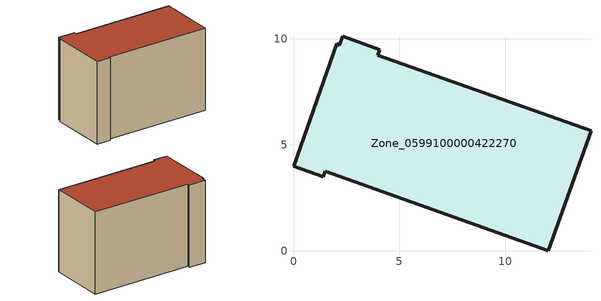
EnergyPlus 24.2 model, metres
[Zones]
Zone_0599100000422270
 floor ground (C_G): 3.98,9.23 14.05,5.66 12.05,0 1.5,3.74 1.41,3.5 0,4 2.04,9.77 2.17,9.7 2.32,10.12 4.07,9.5 z0.58
 wall outside (C_F): 2.04,9.77 0,4 1.41,3.5 1.5,3.74 12.05,0 14.05,5.66 3.98,9.23 4.07,9.5 2.32,10.12 2.17,9.7 2.04,9.77 z0.58:9.16
 roof outside (C_R): 2.17,9.7 2.04,9.77 0,4 1.41,3.5 1.5,3.74 12.05,0 14.05,5.66 3.98,9.23 4.07,9.5 2.32,10.12 z9.16
[BUILDING]
Pand.0599100000422270: North Axis=0; Terrain=City; Loads Convergence Tolerance Value=0.04; Temperature Convergence Tolerance Value=0.4; Solar Distribution=FullExterior; Maximum Number of Warmup Days=25; Minimum Number of Warmup Days=1
[Site:Location]
Rotterdam.The.Hague.AP_ZH_NLD Design_Conditions: Latitude=51.96; Longitude=4.45; Time Zone=1; Elevation=-4.5
[SITE:GROUNDTEMPERATURE:BUILDINGSURFACE]
18, 18, 18, 18, 18, 18, 18, 18, 18, 18, 18, 18
[MATERIAL] Thermal Absorptance=0.9; Solar Absorptance=0.7; Visible Absorptance=0.7
Name | Roughness | Thickness | Conductivity | Density | Specific Heat
G.TI.2006-2014 | MediumSmooth | 0.15 | 0.06 | 540 | 1210
F.TI.2006-2014 | Rough | 0.3 | 0.12 | 1920 | 840
R.TI.2006-2014 | MediumRough | 0.2 | 0.08 | 1500 | 1000
[CONSTRUCTION]
C_G: G.TI.2006-2014
C_F: F.TI.2006-2014
C_R: R.TI.2006-2014
[ZONE]
Zone_0599100000422270: Type=1; Multiplier=1; Ceiling Height=Autocalculate; Volume=Autocalculate; Floor Area=autocalculate; Part of Total Floor Area=Yes
[ZONEINFILTRATION:DESIGNFLOWRATE]
Infil_Zone_0599100000422270: Zone or ZoneList or Space or SpaceList=Zone_0599100000422270; Schedule=AlwaysOn; Design Flow Rate Calculation Method=Flow/Area; Flow Rate per Floor Area=0.0015; Constant Term Coefficient=1; Temperature Term Coefficient=0; Velocity Term Coefficient=0; Velocity Squared Term Coefficient=0
[HVACTEMPLATE:ZONE:IDEALLOADSAIRSYSTEM]
Zone_0599100000422270: Maximum Heating Supply Air Temperature=50; Minimum Cooling Supply Air Temperature=13; Maximum Heating Supply Air Humidity Ratio=0.0156; Minimum Cooling Supply Air Humidity Ratio=0.0077; Heating Limit=NoLimit; Cooling Limit=NoLimit; Dehumidification Control Type=ConstantSensibleHeatRatio; Cooling Sensible Heat Ratio=0.7; Dehumidification Setpoint=60; Humidification Control Type=None; Humidification Setpoint=30; Outdoor Air Method=None; Outdoor Air Flow Rate per Person=0.00944; Outdoor Air Flow Rate per Zone Floor Area=0; Outdoor Air Flow Rate per Zone=0; Demand Controlled Ventilation Type=None; Outdoor Air Economizer Type=NoEconomizer; Heat Recovery Type=None; Sensible Heat Recovery Effectiveness=0.7; Latent Heat Recovery Effectiveness=0.65
[ZONECONTROL:THERMOSTAT]
ThermostatControl_Zone_0599100000422270: Zone or ZoneList=Zone_0599100000422270; Control Type Schedule=DualSetpointControlType; Control 1=Thermostat_Zone_0599100000422270; Temperature Difference Between Cutout And Setpoint=0
[THERMOSTATSETPOINT:DUALSETPOINT]
Thermostat_Zone_0599100000422270: Heating Setpoint Temperature Schedule=HeatingSetpoint_Zone_0599100000422270; Cooling Setpoint Temperature Schedule=CoolingSetpoint_Zone_0599100000422270
[SCHEDULE:COMPACT]
HeatingSetpoint_Zone_0599100000422270: Through: 12/31, For: AllDays, Until: 24:00, 21
CoolingSetpoint_Zone_0599100000422270: Through: 12/31, For: AllDays, Until: 24:00, 24
DualSetpointControlType: Through: 12/31, For: AllDays, Until: 24:00, 4
AlwaysOn: Through: 12/31, For: AllDays, Until: 24:00, 1
